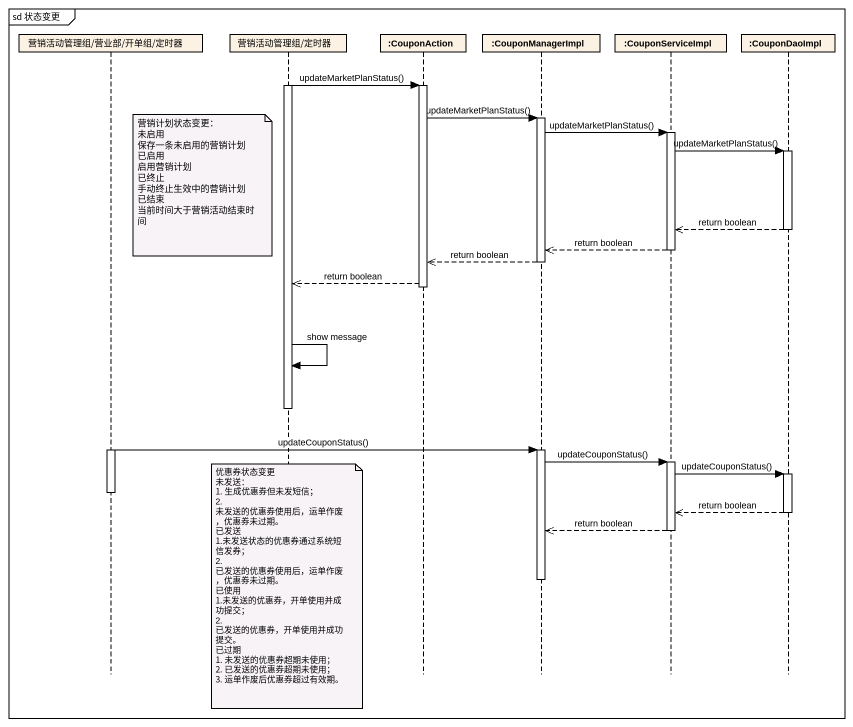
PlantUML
@startuml
mainframe sd 状态变更
hide footbox
participant "营销活动管理组/营业部/开单组/定时器" as 营销活动管理组_营业部_开单组_定时器
participant "营销活动管理组/定时器" as 营销活动管理组_定时器
participant ":CouponAction" as CouponAction
participant ":CouponManagerImpl" as CouponManagerImpl
participant ":CouponServiceImpl" as CouponServiceImpl
participant ":CouponDaoImpl" as CouponDaoImpl

activate 营销活动管理组_定时器
营销活动管理组_定时器 -> CouponAction : updateMarketPlanStatus()
activate CouponAction
CouponAction -> CouponManagerImpl : updateMarketPlanStatus()
activate CouponManagerImpl
CouponManagerImpl -> CouponServiceImpl : updateMarketPlanStatus()
activate CouponServiceImpl
CouponServiceImpl -> CouponDaoImpl : updateMarketPlanStatus()
activate CouponDaoImpl
note left of 营销活动管理组_定时器
  营销计划状态变更：
  未启用
  保存一条未启用的营销计划
  已启用
  启用营销计划
  已终止
  手动终止生效中的营销计划
  已结束
  当前时间大于营销活动结束时间
end note
CouponDaoImpl -->> CouponServiceImpl : return boolean
deactivate CouponDaoImpl
CouponServiceImpl -->> CouponManagerImpl : return boolean
deactivate CouponServiceImpl
CouponManagerImpl -->> CouponAction : return boolean
deactivate CouponManagerImpl
CouponAction -->> 营销活动管理组_定时器 : return boolean
deactivate CouponAction
营销活动管理组_定时器 -> 营销活动管理组_定时器 : show message
deactivate 营销活动管理组_定时器
activate 营销活动管理组_营业部_开单组_定时器
营销活动管理组_营业部_开单组_定时器 -> CouponManagerImpl : updateCouponStatus()
activate CouponManagerImpl
CouponManagerImpl -> CouponServiceImpl : updateCouponStatus()
activate CouponServiceImpl
CouponServiceImpl -> CouponDaoImpl : updateCouponStatus()
activate CouponDaoImpl
deactivate 营销活动管理组_营业部_开单组_定时器
CouponDaoImpl -->> CouponServiceImpl : return boolean
deactivate CouponDaoImpl
CouponServiceImpl -->> CouponManagerImpl : return boolean
deactivate CouponServiceImpl
deactivate CouponManagerImpl
note over 营销活动管理组_定时器
  优惠券状态变更
  未发送：
  1. 生成优惠券但未发短信；
  2. 未发送的优惠券使用后，运单作废，优惠券未过期。
  已发送
  1.未发送状态的优惠券通过系统短信发券；
  2. 已发送的优惠券使用后，运单作废，优惠券未过期。
  已使用
  1.未发送的优惠券，开单使用并成功提交；
  2. 已发送的优惠券，开单使用并成功提交。
  已过期
  1. 未发送的优惠券超期未使用；
  2. 已发送的优惠券超期未使用；
  3. 运单作废后优惠券超过有效期。
end note
@enduml
